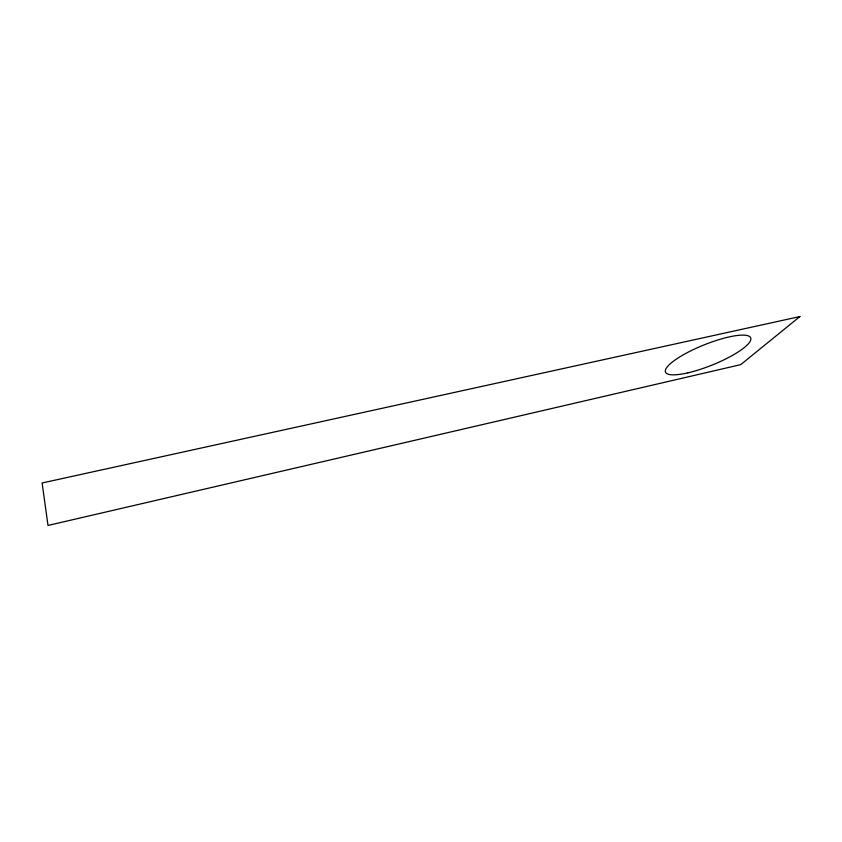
<?xml version="1.0" encoding="UTF-8"?>
<svg xmlns="http://www.w3.org/2000/svg" width="842" height="842" viewBox="0 0 842 842"><rect width="100%" height="100%" fill="white"/><g stroke="black" fill="none" stroke-linecap="round" stroke-linejoin="round"><path stroke-width="1.26" d="M799.9 316.56L740.728 364.639L48.015 525.44L42.1 482.982L799.9 316.56M687.967 372.827A45.889 10.851 -21.9 0 0 750.853 338.537A45.889 10.851 -21.9 0 0 685.504 353.587A45.889 10.851 -21.9 0 0 687.967 372.827"/></g></svg>
